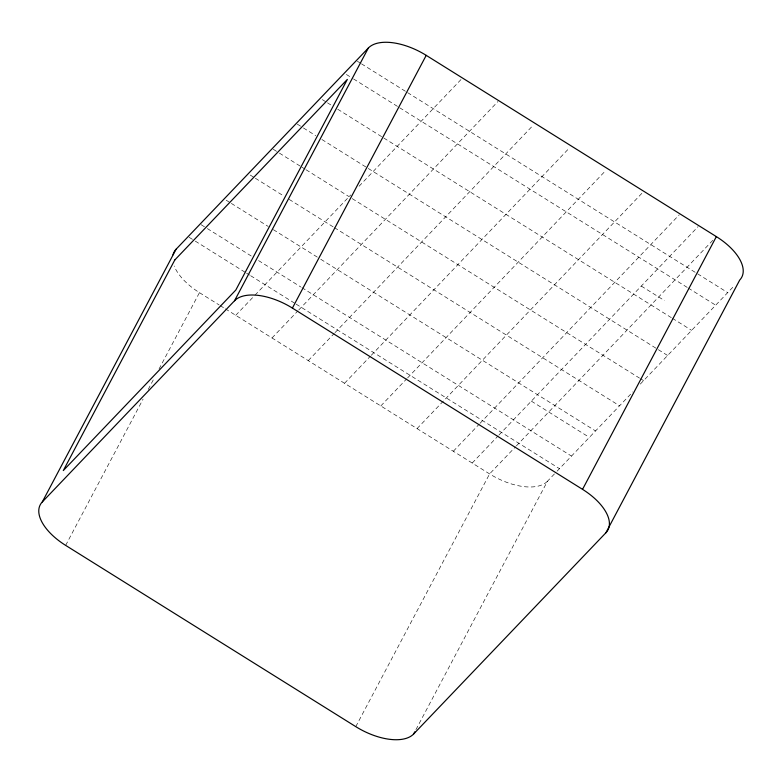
<?xml version="1.0" encoding="UTF-8"?>
<svg xmlns="http://www.w3.org/2000/svg" width="782" height="782" viewBox="0 0 782 782"><rect width="100%" height="100%" fill="white"/><g stroke="black" fill="none" stroke-linecap="round" stroke-linejoin="round"><path stroke-width="0.59" stroke-dasharray="3.91 2.93" d="M65.649 545.386L143.086 399.123M148.218 389.446L153.907 378.693M159.039 369.016L199.459 292.654A48.249 24.271 27.9 0 1 174.2 266.017M355.781 726.644L489.6 473.912L515.524 446.786M415.936 729.665L547.468 481.233L556.276 472.015M235.734 315.312L254.13 296.065M254.961 295.185L350.766 194.933M359.055 186.253L461.644 78.884M271.999 337.971L297.922 310.845M298.753 309.965L497.919 101.543M308.264 360.629L334.188 333.503M335.019 332.624L533.344 125.081M344.53 383.288L370.453 356.152M371.294 355.282L569.609 147.739M380.795 405.946L406.718 378.811M407.559 377.941L605.874 170.388M417.06 428.604L642.98 192.177M453.325 451.253L479.249 424.127M480.089 423.257L679.245 214.835M472.191 463.042L498.114 435.906M498.945 435.036L698.101 226.614M516.355 445.906L713.008 240.113M557.077 471.175L632.824 391.919M640.272 384.109L734.112 285.909M357.354 61.25L360.434 63.166M361.46 63.811L406.562 91.993M407.588 92.628L727.7 292.624M346.367 74.466L352.516 78.308M353.542 78.943L398.644 107.124M399.67 107.769L687.251 287.434M688.268 288.069L715.686 305.195M641.279 286.085L664.495 300.581M322.331 99.617L326.436 102.178M327.463 102.813L331.558 105.374M337.707 109.216L382.818 137.397M383.845 138.043L671.347 317.658M672.364 318.294L691.65 330.346M297.277 124.123L302.399 127.319M303.426 127.965L315.733 135.648M321.881 139.489L667.623 355.487M273.25 149.274L278.372 152.47M279.399 153.116L300.923 166.566M301.95 167.201L305.029 169.127M306.055 169.762L349.104 196.663M352.213 198.608L639.529 378.107M640.546 378.742L643.596 380.638M250.24 175.06L254.345 177.622M255.362 178.257L283.045 195.549M289.193 199.4L333.367 226.995M334.403 227.64L619.559 405.79M226.213 200.212L230.309 202.773M231.335 203.408L268.246 226.467M273.368 229.673L319.701 258.617M320.737 259.262L595.532 430.941M531.34 401.137L589.364 437.382M201.15 224.717L206.282 227.914M207.308 228.559L252.41 256.74M258.559 260.582L300.845 286.994M301.881 287.649L571.495 456.092M189.136 237.288L194.268 240.494M195.285 241.13L245.519 272.517M246.545 273.153L249.624 275.078M250.651 275.714L295.049 303.455M296.085 304.1L559.482 468.662M199.459 292.654L219.155 304.96M220.192 305.606L224.336 308.196M225.372 308.841L489.6 473.912A48.249 24.271 27.9 0 0 547.468 481.233"/><path stroke-width="1.17" d="M42.287 501.956L176.097 249.223L368.342 48.034A48.249 24.271 27.9 0 1 426.219 55.356L716.351 236.614A48.249 24.271 27.9 0 1 739.713 280.044L605.903 532.777L413.658 733.966A48.249 24.271 27.9 0 1 355.781 726.644L65.649 545.386A48.249 24.271 27.9 0 1 42.287 501.956L234.532 300.767L368.342 48.034M234.532 300.767A48.249 24.271 27.9 0 1 292.4 308.088L426.219 55.356M413.658 733.966L414.792 731.815M605.903 532.777A48.249 24.271 27.9 0 0 582.541 489.346L716.351 236.614M292.4 308.088L582.541 489.346M173.018 254.766A48.249 24.271 27.9 0 1 176.097 249.223M174.806 259.966L63.293 470.578L235.822 290.024L347.335 79.412L174.806 259.966"/></g></svg>
